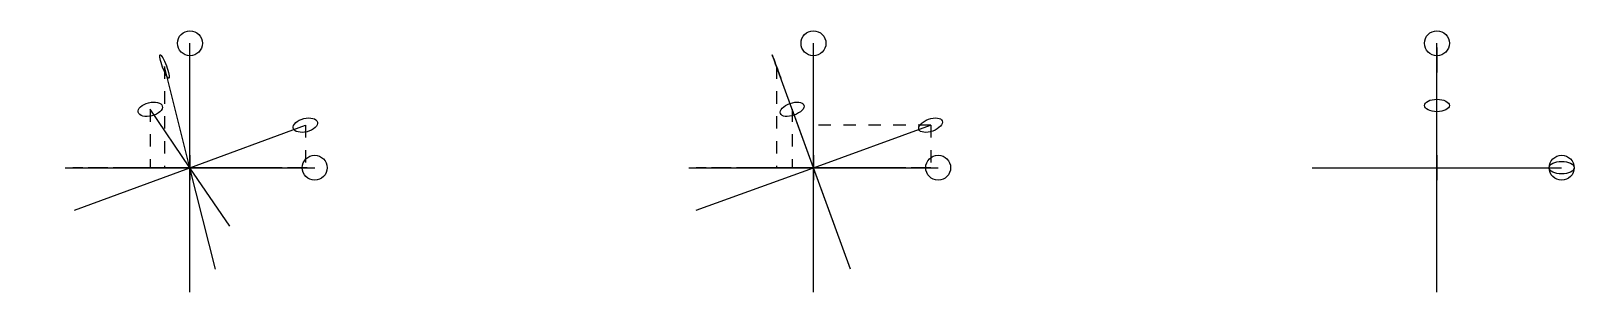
# Model space of a CAD drawing. Header units: millimetres. Extents: x -1.3 to 11.1, y -1 to 1.1.
import ezdxf

# ---------------------------------------------------------------- set-up
doc = ezdxf.new("R2010")
doc.units = ezdxf.units.MM
doc.linetypes.add('ACAD_ISO02W100', pattern=[15, 12, -3])

# ---------------------------------------------------------------- blocks, each defined once
blk = doc.blocks.new('A$Cd8321c51')
at = {"color": 3}
for p, q in [((0, 0), (0, 1)), ((0, -1), (0, 0))]:
    blk.add_line(p, q, dxfattribs=at)
at = {"color": 1}
for p, q in [((-1, 0), (0, 0)), ((0, 0), (1, 0))]:
    blk.add_line(p, q, dxfattribs=at)
at = {"color": 5}
for p, q in [((0, 0), (0, 0, 1)), ((0, 0, -1), (0, 0))]:
    blk.add_line(p, q, dxfattribs=at)
at = {"color": 3}
blk.add_circle((0, 1), 0.1, dxfattribs=at)
at = {"color": 5, "extrusion": (-1, 6.12323e-17, 6.12323e-17)}
blk.add_circle((0, 1), 0.1, dxfattribs=at)
at = {"color": 1}
blk.add_circle((1, 0), 0.1, dxfattribs=at)

msp = doc.modelspace()

# ---------------------------------------------------------------- linework, layer by layer
at = {"color": 3, "linetype": 'ACAD_ISO02W100', "ltscale": 0.005}
for p, q in [((-0.205, 0.814, 0.544), (-0.205, 0, 0.544)), ((4.704, 0.814, 0.5), (4.704, 0, 0.5)), ((-0.319, 0.47, -0.823), (-0.319, 0, -0.823)), ((4.829, 0.47, -0.866), (4.829, 0, -0.866)), ((0.925, 0.342, -0.163), (0.925, 0, -0.163)), ((5.94, 0.342), (5.94, 0))]:
    msp.add_line(p, q, dxfattribs=at)
at = {"color": 5, "linetype": 'ACAD_ISO02W100', "ltscale": 0.005}
for p, q in [((10, 0.866, 0.5), (10, 0.866)), ((10, 0.5, -0.866), (10, 0.5)), ((4.829, 0, -0.866), (4.829, 0)), ((-0.319, 0, -0.823), (-0.319, 0)), ((-0.205, 0, 0.544), (-0.205, 0)), ((0.925, 0, -0.163), (0.925, 0)), ((4.704, 0, 0.5), (4.704, 0))]:
    msp.add_line(p, q, dxfattribs=at)
at = {"color": 1, "linetype": 'ACAD_ISO02W100', "ltscale": 0.005}
for p, q in [((5.94, 0.342), (5, 0.342)), ((4.829, 0, -0.866), (5, 0, -0.866)), ((-0.319, 0, -0.823), (0, 0, -0.823)), ((-0.205, 0, 0.544), (0, 0, 0.544)), ((0.925, 0, -0.163), (0, 0, -0.163)), ((4.704, 0, 0.5), (5, 0, 0.5))]:
    msp.add_line(p, q, dxfattribs=at)
at = {"color": 1, "linetype": 'ACAD_ISO02W100', "ltscale": 0.005, "extrusion": (0, -1, 0)}
for centre in [(0, 0), (5, 0)]:
    msp.add_circle(centre, 0.94, dxfattribs=at)
at = {"color": 3, "linetype": 'ACAD_ISO02W100', "ltscale": 0.005, "extrusion": (0, -1, 0)}
for centre in [(0, 0), (5, 0)]:
    msp.add_circle(centre, 0.883, dxfattribs=at)
at = {"color": 5, "linetype": 'ACAD_ISO02W100', "ltscale": 0.005, "extrusion": (0, -1, 0)}
for centre in [(0, 0), (5, 0)]:
    msp.add_circle(centre, 0.581, dxfattribs=at)

# ---------------------------------------------------------------- block references
for p in [(0, 0), (5, 0), (10, 0)]:
    msp.add_blockref('A$Cd8321c51', p)
at = {"extrusion": (-0.204874, 0.813798, 0.543838), "rotation": 191.212275071728}
msp.add_blockref('A$Cd8321c51', (0, 0), dxfattribs=at)
at = {"extrusion": (-0.296198, 0.813798, 0.5), "rotation": 180}
msp.add_blockref('A$Cd8321c51', (-4.698, 0.855, -1.481), dxfattribs=at)
at = {"extrusion": (0, 0.866025, 0.5), "rotation": 180}
msp.add_blockref('A$Cd8321c51', (-10, 0), dxfattribs=at)

doc.saveas('drawing.dxf')
